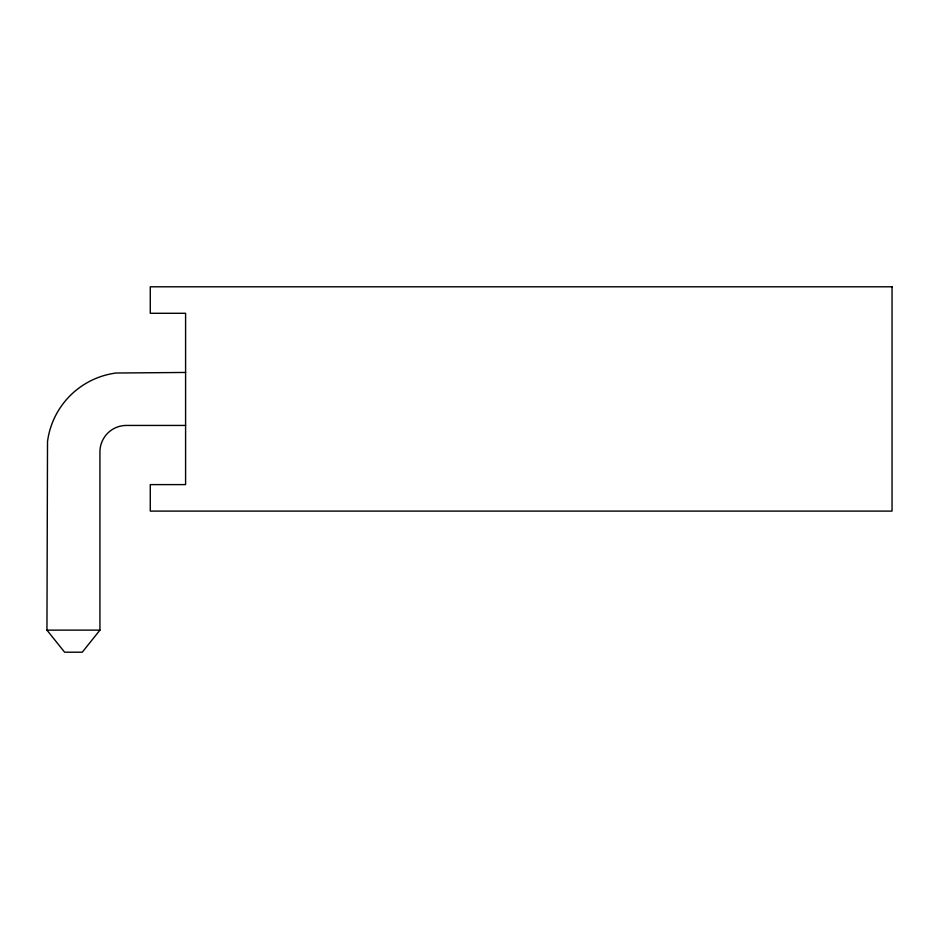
<?xml version="1.0" encoding="UTF-8"?>
<svg xmlns="http://www.w3.org/2000/svg" width="939" height="939" viewBox="0 0 939 939"><rect width="100%" height="100%" fill="white"/><g stroke="black" fill="none" stroke-linecap="round" stroke-linejoin="round"><path stroke-width="1.41" d="M185.593 425.437L126.425 425.437A26.492 26.492 0 0 0 99.933 451.929L99.933 630.128L82.268 652.206L64.615 652.206L46.95 630.128L47.513 441.541A79.592 79.592 0 0 1 116.037 373.018L185.593 372.454M46.95 630.128L99.933 630.128M892.05 286.794L150.275 286.794L150.275 313.286L185.593 313.286L185.593 484.606L150.275 484.606L150.275 511.098L892.05 511.098L892.05 286.794"/></g></svg>
